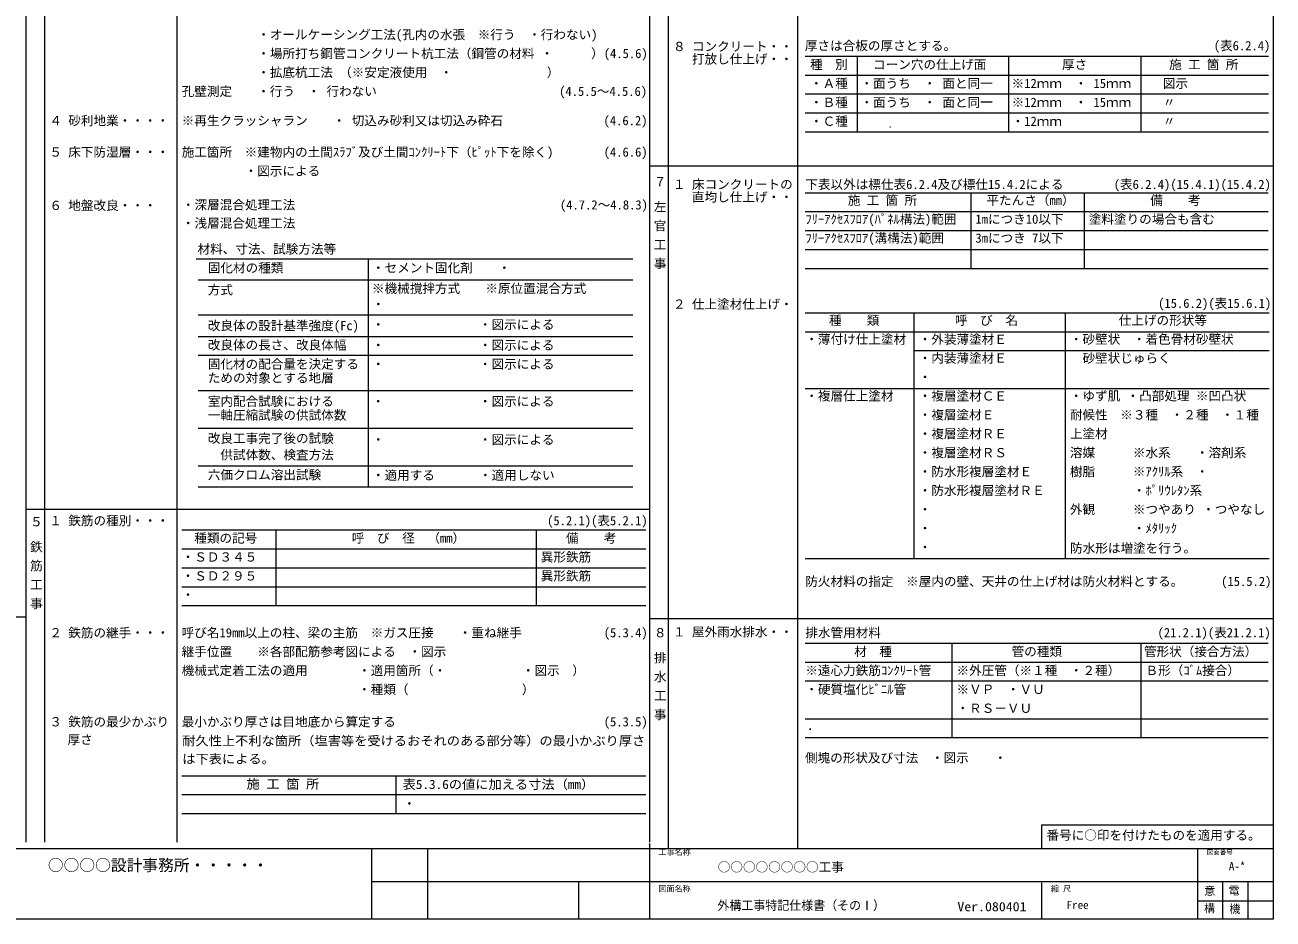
# Model space of a CAD drawing. Units: millimetres on the paper. Extents: x -396 to 396, y -285 to 301.
# Drawn here: x -0.3 to 396, y -284.9 to -1.2 of the extents above; entities that cross this region are included whole.
import ezdxf
from ezdxf.enums import TextEntityAlignment as Align

# ---------------------------------------------------------------- set-up
doc = ezdxf.new("R2010")
doc.units = ezdxf.units.MM
for name, color, linetype, lineweight in [('0-2_文字', 7, 'Continuous', 18), ('0-3_文字', 7, 'Continuous', 18), ('0-4_文字', 7, 'Continuous', 18), ('1-0', 5, 'Continuous', 18), ('1-1', 7, 'Continuous', 18)]:
    doc.layers.add(name, color=color, linetype=linetype, lineweight=lineweight)
doc.styles.add('@ＭＳ ゴシック', font='')
doc.styles.add('ＭＳ ゴシック', font='')
doc.styles.get('@ＭＳ ゴシック').set_extended_font_data('@MS Gothic')
doc.styles.get('ＭＳ ゴシック').set_extended_font_data('MS Gothic')

msp = doc.modelspace()

# ---------------------------------------------------------------- linework, layer by layer
at = {"layer": '0-2_文字', "color": 4}
msp.add_line((-199.421, -189), (0, -189), dxfattribs=at)
at = {"layer": '0-3_文字', "color": 4}
for p, q in [((6, 285), (6, -260.516)), ((48, 285), (48, -260.516)), ((54.112, -75.399), (192.698, -75.399)), ((108.758, -75.399), (108.758, -147.705)), ((54.698, -82.107), (192.698, -82.107)), ((54.698, -93.157), (192.698, -93.157)), ((54.698, -99.992), (192.698, -99.992)), ((54.698, -105.957), (192.698, -105.957)), ((54.698, -117.145), (192.698, -117.145)), ((54.698, -129.136), (192.698, -129.136)), ((54.698, -141.123), (192.698, -141.123)), ((54.698, -147.705), (192.698, -147.705)), ((0, -154.825), (198, -154.825)), ((49.5, -161.443), (196.878, -161.443)), ((79.5, -185.443), (79.5, -161.443)), ((162, -161.443), (162, -185.443)), ((49.5, -167.443), (196.878, -167.443)), ((49.5, -173.443), (196.878, -173.443)), ((49.5, -179.443), (196.878, -179.443)), ((49.5, -185.443), (196.878, -185.443))]:
    msp.add_line(p, q, dxfattribs=at)
at = {"layer": '0-3_文字'}
msp.add_line((198, 285), (198, -260.516), dxfattribs=at)
at = {"layer": '0-4_文字', "color": 4}
for p, q in [((204, 285), (204, -262.5)), ((245, 285), (245, -262.5)), ((247.5, -11.062), (394.556, -11.062)), ((264, -11.062), (264, -35.062)), ((312, -11.062), (312, -35.062)), ((354, -11.062), (354, -35.062)), ((247.5, -17.062), (394.556, -17.062)), ((247.5, -23.062), (394.556, -23.062)), ((247.5, -29.062), (394.556, -29.062)), ((247.5, -35.062), (394.556, -35.062)), ((274.29, -33.447), (274.574, -33.447)), ((198, -45.837), (396, -45.837)), ((247.5, -54.415), (394.501, -54.415)), ((300, -54.415), (300, -78.415)), ((336, -54.415), (336, -78.415)), ((247.5, -60.415), (394.501, -60.415)), ((247.5, -66.415), (394.501, -66.415)), ((247.5, -72.415), (394.501, -72.415)), ((247.5, -78.415), (394.501, -78.415)), ((247.5, -92.52), (394.731, -92.52)), ((282, -92.52), (282, -170.52)), ((330, -92.52), (330, -170.52)), ((247.5, -98.52), (394.731, -98.52)), ((282, -104.52), (394.731, -104.52)), ((247.5, -116.52), (394.731, -116.52)), ((247.5, -170.52), (394.731, -170.52)), ((198, -189.486), (396, -189.486)), ((247.5, -197.356), (394.486, -197.356)), ((294, -197.356), (294, -227.356)), ((354, -197.356), (354, -227.356)), ((247.5, -203.356), (394.486, -203.356)), ((247.5, -209.356), (394.486, -209.356)), ((247.5, -221.356), (394.486, -221.356)), ((247.5, -227.356), (394.486, -227.356))]:
    msp.add_line(p, q, dxfattribs=at)
at = {"layer": '1-0', "color": 4}
for p, q in [((49.505, -239.418), (196.883, -239.418)), ((117.516, -239.418), (117.516, -251.418)), ((49.505, -245.418), (196.883, -245.418)), ((49.505, -251.418), (196.883, -251.418))]:
    msp.add_line(p, q, dxfattribs=at)
at = {"layer": '1-0', "color": 7}
for p, q in [((198, -260.9), (198, -284.916)), ((-396, -262.5), (396, -262.5)), ((109.75, -262.5), (109.75, -284.916)), ((127.5, -262.5), (127.5, -284.916)), ((372, -262.5), (372, -284.916)), ((109.75, -273), (396, -273)), ((175.5, -273), (175.5, -284.916)), ((322.467, -273.384), (322.467, -284.916)), ((380, -273), (380, -284.916)), ((388, -273), (388, -284.916)), ((372, -279.15), (396, -279.15)), ((396, -284.916), (-396, -284.916))]:
    msp.add_line(p, q, dxfattribs=at)
msp.add_lwpolyline([(396, -255.108), (322.467, -255.108), (322.467, -262.5)], dxfattribs=at)
at = {"layer": '1-1'}
msp.add_line((0, 285), (0, -260.516), dxfattribs=at)
msp.add_lwpolyline([(-396, -284.916), (-396, 285), (396, 285), (396, -284.916)], dxfattribs=at)

# ---------------------------------------------------------------- texts
at = {"layer": '0-3_文字', "style": 'ＭＳ ゴシック'}
for s, p in [('・オールケーシング工法(孔内の水張\u3000※行う\u3000・行わない)\u3000', (73.5, -6.57)), ('・場所打ち鋼管コンクリート杭工法（鋼管の材料 ・  \u3000\u3000）(4.5.6)', (73.5, -12.57)), ('・拡底杭工法 （※安定液使用  ・               ） ', (73.5, -18.57)), ('孔壁測定    ・行う  ・ 行わない                             (4.5.5～4.5.6)', (49.5, -24.57)), ('４', (7.5, -33.869)), ('砂利地業・・・・', (13.5, -33.869)), ('※再生クラッシャラン\u3000\u3000・ 切込み砂利又は切込み砕石                (4.6.2) ', (49.5, -33.869)), ('床下防湿層・・・', (13.5, -43.845)), ('施工箇所\u3000※建物内の土間ｽﾗﾌﾞ及び土間ｺﾝｸﾘｰﾄ下（ﾋﾟｯﾄ下を除く)        (4.6.6)', (49.5, -43.845)), ('５', (7.5, -43.845)), ('\u3000\u3000\u3000\u3000\u3000・図示による', (49.5, -49.845)), ('６', (7.5, -60.772)), ('地盤改良・・・', (13.5, -60.772)), ('・深層混合処理工法\u3000\u3000\u3000\u3000\u3000\u3000\u3000\u3000\u3000\u3000\u3000\u3000\u3000\u3000\u3000\u3000\u3000\u3000\u3000\u3000\u3000(4.7.2～4.8.3)', (49.576, -60.608)), ('・浅層混合処理工法', (49.576, -66.412)), ('材料、寸法、試験方法等', (54.529, -74.611)), ('固化材の種類', (57.793, -80.596)), ('・セメント固化剤\u3000\u3000・\u3000', (109.914, -80.596)), ('※機械撹拌方式\u3000\u3000※原位置混合方式', (109.914, -87.125)), ('方式', (57.793, -87.578)), ('・\u3000', (109.914, -92.133)), ('改良体の設計基準強度(Fc)', (57.793, -98.934)), ('・\u3000       \u3000    ・図示による', (109.914, -98.593)), ('改良体の長さ、改良体幅', (57.793, -105.077)), ('・\u3000    \u3000       ・図示による', (109.914, -105.131)), ('固化材の配合量を決定する', (57.793, -111.132)), ('・\u3000         \u3000  ・図示による', (109.914, -111.145)), ('ための対象とする地層', (57.793, -115.52)), ('室内配合試験における', (57.793, -122.945)), ('・\u3000          \u3000 ・図示による', (109.914, -122.959)), ('一軸圧縮試験の供試体数', (57.793, -127.333)), ('改良工事完了後の試験', (57.793, -134.695)), ('・\u3000       \u3000    ・図示による', (109.914, -135.104)), ('\u3000供試体数、検査方法', (57.793, -139.934)), ('六価クロム溶出試験', (57.793, -146.282)), ('・適用する\u3000\u3000\u3000 ・適用しない\u3000', (109.914, -146.402)), ('１', (7.5, -160.825)), ('鉄筋の種別・・・', (13.5, -160.825)), ('\u3000\u3000\u3000\u3000\u3000\u3000\u3000\u3000\u3000\u3000\u3000\u3000\u3000\u3000\u3000\u3000\u3000\u3000\u3000\u3000\u3000\u3000\u3000\u3000\u3000\u3000\u3000\u3000\u3000(5.2.1)(表5.2.1)', (49.5, -160.825)), ('\u3000種類の記号\u3000 \u3000\u3000\u3000\u3000\u3000\u3000呼\u3000び\u3000径\u3000（mm）\u3000\u3000\u3000\u3000\u3000\u3000\u3000\u3000備\u3000\u3000考', (49.5, -166.358)), ('・ＳＤ３４５', (49.5, -172.358)), ('異形鉄筋', (163.5, -172.358)), ('異形鉄筋', (163.5, -178.358)), ('・ＳＤ２９５', (49.5, -178.358)), ('・\u3000\u3000', (49.5, -184.358)), ('２', (7.5, -196.392)), ('鉄筋の継手・・・', (13.5, -196.392)), ('呼び名19mm以上の柱、梁の主筋\u3000※ガス圧接\u3000\u3000・重ね継手\u3000 \u3000\u3000\u3000\u3000\u3000(5.3.4)', (49.5, -196.392)), ('継手位置\u3000\u3000※各部配筋参考図による\u3000・図示', (49.5, -202.392)), ('機械式定着工法の適用\u3000\u3000\u3000\u3000・適用箇所（・\u3000\u3000\u3000\u3000\u3000\u3000・図示\u3000）', (49.5, -208.392)), ('\u3000\u3000\u3000\u3000\u3000\u3000\u3000\u3000\u3000\u3000\u3000\u3000\u3000\u3000・種類（\u3000\u3000\u3000\u3000\u3000\u3000\u3000\u3000\u3000）', (49.5, -214.392)), ('３', (7.5, -224.655)), ('鉄筋の最少かぶり', (13.5, -224.655)), ('最小かぶり厚さは目地底から算定する \u3000\u3000\u3000\u3000\u3000\u3000\u3000\u3000\u3000\u3000\u3000\u3000\u3000\u3000  \u3000(5.3.5)', (49.5, -224.655)), ('厚さ', (13.275, -230.311))]:
    msp.add_text(s, height=2.933, dxfattribs=at).set_placement(p, align=Align.BOTTOM_LEFT)
at = {"layer": '0-3_文字', "style": '@ＭＳ ゴシック'}
msp.add_text('５\u3000鉄 筋 工 事', height=2.933, rotation=270, dxfattribs=at).set_placement((1, -156.747), align=Align.BOTTOM_LEFT)
at = {"layer": '0-4_文字', "style": 'ＭＳ ゴシック'}
for s, p in [('８', (205.5, -10.329)), ('コンクリート・・', (211.5, -10.329)), (' 厚さは合板の厚さとする。                                         (表6.2.4)', (245.365, -10.079)), ('打放し仕上げ・・', (211.5, -14.329)), (' 種\u3000別', (247, -16.062)), ('\u3000コーン穴の仕上げ面', (265, -16.062)), ('\u3000\u3000施 工 箇 所', (355, -16.062)), ('\u3000厚さ', (325, -16.062)), (' ・Ａ種', (247, -22.062)), ('・面うち\u3000・ 面と同一', (265, -22.062)), ('※12ｍｍ\u3000・ 15ｍｍ', (313, -22.062)), ('図示', (361, -22.062)), (' ・Ｂ種', (247, -28.062)), ('・面うち\u3000・ 面と同一', (265, -28.062)), ('※12ｍｍ\u3000・ 15ｍｍ', (313, -28.062)), ('〃', (361, -28.062)), (' ・Ｃ種', (247, -34.062)), ('・12ｍｍ', (313, -34.062)), ('〃', (361, -34.062)), ('１', (205.5, -54.116)), ('床コンクリートの', (211.5, -54.116)), ('下表以外は標仕表6.2.4及び標仕15.4.2による        (表6.2.4)(15.4.1)(15.4.2)', (247.5, -54.116)), ('直均し仕上げ・・', (211.5, -58.116)), ('   \u3000\u3000施 工 箇 所', (247, -59.145)), ('\u3000平たんさ（㎜）', (301, -59.145)), ('\u3000\u3000\u3000\u3000\u3000備\u3000\u3000考', (337, -59.145)), ('ﾌﾘｰｱｸｾｽﾌﾛｱ(ﾊﾟﾈﾙ構法)範囲', (247.5, -65.145)), ('1mにつき10以下', (301.5, -65.145)), ('塗料塗りの場合も含む', (337.5, -65.145)), ('ﾌﾘｰｱｸｾｽﾌﾛｱ(溝構法)範囲', (247.5, -71.145)), ('3mにつき 7以下', (301.5, -71.145)), ('２', (205.5, -92.111)), ('仕上塗材仕上げ・', (211.5, -92.111)), ('\u3000\u3000\u3000\u3000\u3000\u3000\u3000\u3000 \u3000\u3000\u3000\u3000\u3000\u3000 \u3000\u3000\u3000\u3000\u3000\u3000\u3000\u3000\u3000\u3000\u3000\u3000\u3000(15.6.2)(表15.6.1)', (247.5, -91.841)), ('\u3000\u3000種\u3000\u3000類', (247, -97.25)), ('\u3000\u3000\u3000呼\u3000び\u3000名', (283, -97.25)), ('\u3000\u3000\u3000\u3000仕上げの形状等', (331, -97.25)), ('・薄付け仕上塗材', (247.5, -103.25)), ('・外装薄塗材Ｅ', (283.5, -103.25)), ('・砂壁状\u3000・着色骨材砂壁状', (331.5, -103.25)), ('・内装薄塗材Ｅ', (283.5, -109.25)), ('\u3000砂壁状じゅらく', (331.5, -109.25)), ('・', (283.5, -115.25)), ('・複層仕上塗材', (247.5, -121.25)), ('・複層塗材ＣＥ ', (283.5, -121.25)), ('・ゆず肌 ・凸部処理 ※凹凸状', (331.5, -121.25)), ('・複層塗材Ｅ', (283.5, -127.25)), ('耐候性\u3000※３種\u3000・２種\u3000・１種', (331.5, -127.25)), ('・複層塗材ＲＥ', (283.5, -133.25)), ('上塗材', (331.5, -133.25)), ('・複層塗材ＲＳ', (283.5, -139.25)), ('溶媒\u3000\u3000\u3000※水系\u3000\u3000・溶剤系\u3000\u3000', (331.5, -139.25)), ('・防水形複層塗材Ｅ', (283.5, -145.25)), ('樹脂\u3000\u3000\u3000※ｱｸﾘﾙ系\u3000・\u3000\u3000\u3000', (331.5, -145.25)), ('・防水形複層塗材ＲＥ', (283.5, -151.25)), ('\u3000\u3000\u3000\u3000\u3000・ﾎﾟﾘｳﾚﾀﾝ系', (331.5, -151.25)), ('・', (283.5, -157.25)), ('外観\u3000\u3000\u3000※つやあり ・つやなし', (331.5, -157.25)), ('・', (283.5, -163.25)), ('\u3000\u3000\u3000\u3000\u3000・ﾒﾀﾘｯｸ', (331.5, -163.25)), ('・', (283.5, -169.25)), ('防水形は増塗を行う。', (331.566, -169.548)), ('防火材料の指定\u3000※屋内の壁、天井の仕上げ材は防火材料とする。\u3000\u3000\u3000(15.5.2)', (247.5, -180.099)), ('１', (205.5, -196.126)), ('屋外雨水排水・・', (211.5, -196.126)), ('排水管用材料                                    \u3000\u3000\u3000\u3000(21.2.1)(表21.2.1)', (247.5, -196.356)), ('\u3000\u3000\u3000\u3000材\u3000種', (247, -202.356)), ('\u3000\u3000\u3000\u3000 管の種類', (295, -202.356)), ('管形状（接合方法）', (355, -202.356)), ('※遠心力鉄筋ｺﾝｸﾘｰﾄ管', (247.5, -208.356)), ('※外圧管（※１種\u3000・２種）', (295.5, -208.356)), ('Ｂ形（ｺﾞﾑ接合）', (355.5, -208.356)), ('・硬質塩化ﾋﾞﾆﾙ管', (247.5, -214.356)), ('※ＶＰ\u3000・ＶＵ', (295.5, -214.356)), ('・ＲＳ－ＶＵ', (295.5, -220.356)), ('側塊の形状及び寸法\u3000・図示\u3000\u3000・\u3000', (247.392, -236.107))]:
    msp.add_text(s, height=2.933, dxfattribs=at).set_placement(p, align=Align.BOTTOM_LEFT)
at = {"layer": '0-4_文字', "style": '@ＭＳ ゴシック'}
for s, p in [('７\u3000左 官 工 事', (199, -48.826)), ('８\u3000排 水 工 事', (199.031, -191.98))]:
    msp.add_text(s, height=2.933, rotation=270, dxfattribs=at).set_placement(p, align=Align.BOTTOM_LEFT)
at = {"layer": '0-4_文字', "insert": (247.5, -225.856), "char_height": 2.199, "attachment_point": 7, "style": 'ＭＳ ゴシック'}
msp.add_mtext('\\T1.44;・\\~', dxfattribs=at)
at = {"layer": '1-0', "color": 7, "style": 'ＭＳ ゴシック'}
for s, width, p in [('耐久性上不利な箇所（塩害等を受けるおそれのある部分等）の最小かぶり厚さ', 1.05, (49.656, -230.697)), ('は下表による。', 1.05, (49.686, -236.442)), ('施 工 箇 所', 1.05, (70.095, -244.411)), ('表5.3.6の値に加える寸法（mm）', 1.05, (119.638, -244.529)), ('外構工事特記仕様書（そのⅠ）', 0.95, (219.602, -282.913))]:
    msp.add_text(s, height=2.933, dxfattribs=dict(at, width=width)).set_placement(p, align=Align.BOTTOM_LEFT)
for s, height, p in [('・', 2.933, (119.79, -250.614)), ('番号に○印を付けたものを適用する。', 2.933, (324.069, -260.656)), ('○○○○設計事務所・・・・・', 3.666, (7.01, -270.752)), ('工事名称', 1.833, (200.86, -265.15)), ('図面番号', 1.466, (375, -264.9)), ('○○○○○○○○工事', 2.933, (219.713, -270.752)), ('A-*', 2.566, (381.978, -270.2)), ('図面名称', 1.833, (200.86, -276.75)), ('縮 尺', 1.833, (325.467, -276.75)), ('意', 2.566, (374.164, -278.063)), ('電', 2.566, (381.886, -277.925)), ('Free', 2.566, (330.467, -282.5)), ('構', 2.566, (374.118, -283.579)), ('機', 2.566, (382.162, -283.763))]:
    msp.add_text(s, height=height, dxfattribs=at).set_placement(p, align=Align.BOTTOM_LEFT)
at = {"layer": '1-0', "color": 3, "style": 'ＭＳ ゴシック', "width": 1.1}
msp.add_text('Ver.080401', height=2.933, dxfattribs=at).set_placement((295.779, -283.336), align=Align.BOTTOM_LEFT)

doc.saveas('drawing.dxf')
